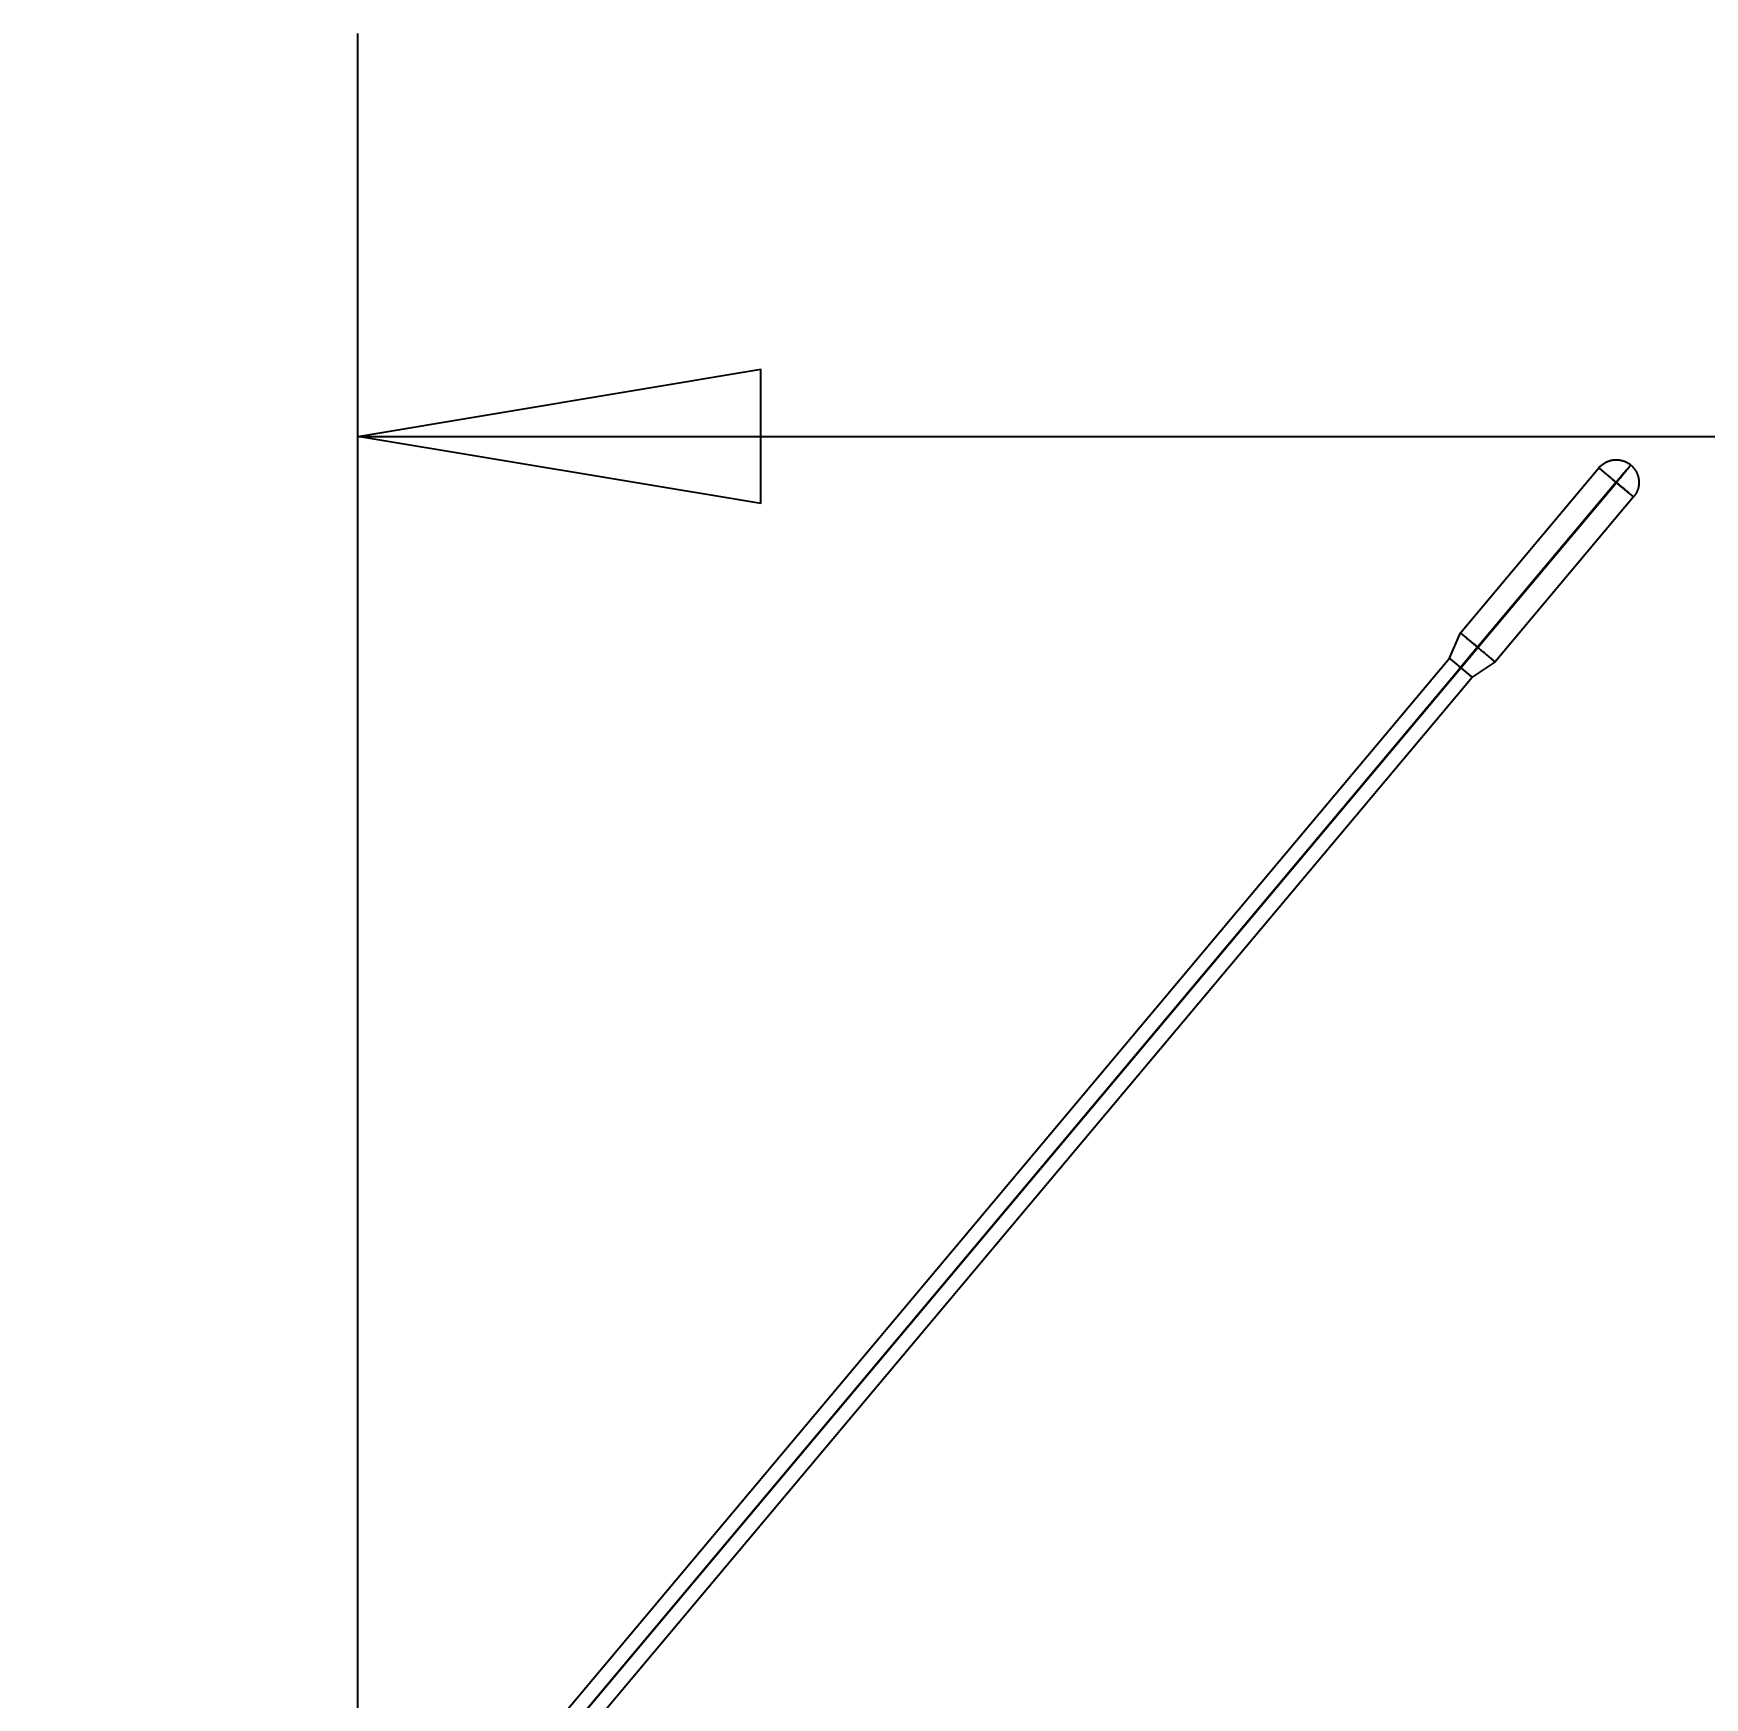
# Model space of a CAD drawing. Extents: x -912 to 8450, y -583 to 4401.
# Drawn here: x 3283.2 to 3504.3, y 3583.8 to 3804 of the extents above; entities that cross this region are included whole.
import ezdxf

# ---------------------------------------------------------------- set-up
doc = ezdxf.new("R2010")
doc.units = 0
doc.header["$MEASUREMENT"] = 0
doc.linetypes.add('HIDDEN', pattern=[4.5, 1.5, -1.5, 1.5])
doc.layers.get('0').update_dxf_attribs({"linetype": 'CONTINUOUS'})
doc.layers.add('3', color=7, linetype='CONTINUOUS')
doc.styles.get("Standard").update_dxf_attribs({"font": 'monotxt.shx'})
doc.dimstyles.new('DSTYLE1', dxfattribs={"dimtxt": 40, "dimasz": 53.333333, "dimexe": 4, "dimexo": 2, "dimgap": 2, "dimtad": 0, "dimtih": 1, "dimtoh": 1, "dimdec": 0, "dimzin": 3, "dimtxsty": 'STANDARD', "dimcen": 0.09, "dimazin": 3, "dimtp": 1, "dimtm": 1, "dimtfac": 1, "dimtdec": 4, "dimtofl": 0, "dimtmove": 0, "dimatfit": 3, "dimtolj": 1, "dimtzin": 0})

# ---------------------------------------------------------------- blocks, each defined once
blk = doc.blocks.new('_AH1')
at = {"color": 0, "linetype": 'CONTINUOUS'}
for p, q in [((-1, 0.166667), (0, 0)), ((-1, 0.166667), (-1, -0.166667)), ((0, 0), (-1, -0.166667)), ((0, 0), (-1, 0))]:
    blk.add_line(p, q, dxfattribs=at)
blk = doc.blocks.new('*D0')
at = {"layer": '3', "color": 1, "linetype": 'CONTINUOUS'}
for p, q in [((3326.094, 2865.7891), (3326.094, 3804.048)), ((4634.7567, 2200.335), (4634.7567, 3804.048)), ((3326.094, 3750.7147), (3864.2508, 3750.7147)), ((4634.7567, 3750.7147), (4077.5841, 3750.7147))]:
    blk.add_line(p, q, dxfattribs=at)
at = {"layer": '3', "color": 1, "xscale": 53.333333, "yscale": 53.333333, "zscale": 53.333333, "rotation": 180}
blk.add_blockref('_AH1', (3326.094, 3750.7147), dxfattribs=at)
at = {"layer": '3', "color": 1, "xscale": 53.333333, "yscale": 53.333333, "zscale": 53.333333}
blk.add_blockref('_AH1', (4634.7567, 3750.7147), dxfattribs=at)
at = {"layer": '3', "color": 1, "linetype": 'CONTINUOUS'}
blk.add_text('1300', height=40, dxfattribs=at).set_placement((3890.9174, 3730.7147))

msp = doc.modelspace()

# ---------------------------------------------------------------- linework, layer by layer
at = {"layer": '3', "color": 3, "linetype": 'CONTINUOUS'}
for p, q in [((3471.9922, 3724.7223), (3490.3101, 3746.5559)), ((3494.9063, 3742.6998), (3476.5885, 3720.8662)), ((3470.547, 3721.3661), (3471.9922, 3724.7223)), ((3225.072, 3425.8411), (3472.025, 3720.1284)), ((3225.1021, 3425.8075), (3472.0571, 3720.0971)), ((3476.5885, 3720.8662), (3473.5346, 3718.8597))]:
    msp.add_line(p, q, dxfattribs=at)
at = {"layer": '3', "color": 4, "linetype": 'CONTINUOUS'}
for p, q in [((3492.5834, 3744.6523), (3474.2639, 3722.8201)), ((3474.3136, 3722.7711), (3492.633, 3744.6034)), ((3474.2639, 3722.8201), (3472.0229, 3720.1303)), ((3472.0552, 3720.0985), (3474.3136, 3722.7711)), ((3223.6085, 3427.0788), (3470.5453, 3721.3678)), ((3226.5914, 3424.5668), (3473.5327, 3718.8611))]:
    msp.add_line(p, q, dxfattribs=at)
at = {"layer": '3', "color": 4, "linetype": 'HIDDEN'}
for points in [[(3339.679, 1872.8191, 0.000000244), (3340.1027, 1876.1651, -0.0000000546), (3340.5264, 1879.5111, -0.000000964)], [(3376.3971, 2103.0865, 0.000000264), (3376.8208, 2106.4325, -0.0000000608), (3377.2445, 2109.7784, -0.0000010416)], [(3338.8316, 1866.1272, -0.0000000603), (3339.2553, 1869.4732)], [(3375.5497, 2096.3946, -0.0000000669), (3375.9734, 2099.7405)], [(3380.2214, 2435.0035, -0.000000381), (3380.2214, 2438.3762, 0.0000000878), (3380.2214, 2441.7489, 0.0000015038)], [(3380.2214, 2428.2581, 0.0000000966), (3380.2214, 2431.6308)], [(3361.5203, 2767.4653, -0.0000001386), (3361.5203, 2770.838, -0.0000023766)], [(3336.2895, 1846.0515, -0.0000000942), (3336.7132, 1849.3974, 0.0000004138)], [(3361.5203, 2757.3473, -0.0000001527), (3361.5203, 2760.72)], [(3337.5605, 1856.0894, -0.000000104), (3337.9842, 1859.4353)], [(3361.5203, 2629.1853, 0.000000167), (3361.5203, 2632.558, -0.000000726), (3361.5203, 2635.9307)], [(3364.5338, 2009.3996, 0.000000121), (3364.9575, 2012.7455, -0.0000005254)], [(3361.5203, 2639.3033, 0.000000184), (3361.5203, 2642.676)], [(3242.2211, 1552.1498, -0.0000001406), (3242.2211, 1555.5224, 0.0000005284), (3242.2211, 1558.8951, 0.0000001092), (3242.2211, 1562.2678, -0.0000001509), (3242.2211, 1565.6404, -0.0000003182), (3242.2211, 1569.0131, 0.0000001051), (3242.2211, 1572.3858, 0.0000012272), (3242.2211, 1575.7584, -0.0000002906), (3242.2211, 1579.1311, -0.0000048357)], [(3380.2214, 2320.3323, 0.0000001579), (3380.2214, 2323.705, -0.0000006858)], [(3365.8048, 2019.4375, 0.0000001331), (3366.2285, 2022.7834)], [(3380.2214, 2330.4504, 0.0000001738), (3380.2214, 2333.823)]]:
    msp.add_lwpolyline(points, format="xyb", dxfattribs=at)
at = {"layer": '3', "color": 3, "linetype": 'CONTINUOUS'}
msp.add_lwpolyline([(3490.3101, 3746.5559), (3490.4045, 3746.6633, -0.012802386), (3490.5056, 3746.7675, -0.01215538), (3490.6138, 3746.8685, -0.011973425), (3490.7286, 3746.9658, -0.012480045), (3490.8502, 3747.0585, -0.01271905), (3490.978, 3747.1461, -0.012874727), (3491.1121, 3747.2278, -0.012976303), (3491.2517, 3747.3035, -0.013183558), (3491.3968, 3747.3721, -0.013293381), (3491.5466, 3747.4336, -0.013438), (3491.7007, 3747.487, -0.013510307), (3491.8584, 3747.5325, -0.01360829), (3492.0191, 3747.5692, -0.013662456), (3492.1821, 3747.5973, -0.01373233), (3492.3466, 3747.6162, -0.013722742), (3492.5119, 3747.6262, -0.01365915), (3492.6772, 3747.6269, -0.013732718), (3492.842, 3747.6187, -0.013897734), (3493.0054, 3747.6011, -0.013544079), (3493.1662, 3747.5754, -0.012726804), (3493.3235, 3747.5417, -0.013686832), (3493.4792, 3747.4986, -0.015726265), (3493.6335, 3747.4457, -0.012376663), (3493.7761, 3747.3912, -0.0053923454), (3493.9029, 3747.3379, -0.016186425), (3494.053, 3747.257, -0.027068487), (3494.2668, 3747.1177, -0.013869089), (3494.5364, 3746.9261, -0.0076250394)], format="xyb", dxfattribs=at)
at = {"layer": '3', "color": 4, "linetype": 'CONTINUOUS'}
for points in [[(3492.5834, 3744.6523), (3492.4843, 3744.7355, 0.000010354), (3492.3846, 3744.8191, 0.0000101299), (3492.2843, 3744.9033, 0.000010122), (3492.1836, 3744.9877, 0.000010485), (3492.0831, 3745.072, 0.0000107821), (3491.9829, 3745.156, 0.0000110644), (3491.8834, 3745.2394, 0.0000113934), (3491.7849, 3745.322, 0.0000118182), (3491.6878, 3745.4035, 0.0000122898), (3491.5923, 3745.4835, 0.0000128229), (3491.4988, 3745.5619, 0.0000134467), (3491.4076, 3745.6384, 0.0000141451), (3491.3189, 3745.7127, 0.0000149794), (3491.233, 3745.7847, 0.0000158924), (3491.1503, 3745.854, 0.0000170148), (3491.0709, 3745.9205, 0.0000182398), (3490.995, 3745.9841, 0.0000197563), (3490.9228, 3746.0446, 0.0000213934), (3490.8545, 3746.1017, 0.0000235417), (3490.7901, 3746.1556, 0.0000259476), (3490.7299, 3746.206, 0.000028864), (3490.6738, 3746.2529, 0.0000319774), (3490.6221, 3746.2962, 0.0000369656), (3490.5742, 3746.3363, 0.000042582), (3490.5297, 3746.3735, 0.0000499622), (3490.4887, 3746.4077, 0.0000610297), (3490.4515, 3746.4388, 0.000076337), (3490.4182, 3746.4666, 0.0000976986), (3490.3892, 3746.4908, 0.0001311496), (3490.3644, 3746.5114, 0.0001839071), (3490.3442, 3746.5282, 0.000281731), (3490.3285, 3746.5412, 0.000476303), (3490.3177, 3746.5501, 0.001012975), (3490.3115, 3746.5552, 0.00328695), (3490.3103, 3746.556), (3490.3138, 3746.5529, 0.010226135), (3490.3222, 3746.5457, 0.001643824), (3490.3353, 3746.5345, 0.0006726674), (3490.3532, 3746.5193, 0.0003573164), (3490.3757, 3746.5003, 0.0002253671), (3490.4026, 3746.4775, 0.000153516), (3490.4338, 3746.4512, 0.0001126227), (3490.4692, 3746.4214, 0.0000857446), (3490.5084, 3746.3883, 0.0000680839), (3490.5514, 3746.3521, 0.0000551617), (3490.5977, 3746.3131, 0.0000456273), (3490.6476, 3746.2711, 0.0000392091), (3490.7011, 3746.2261, 0.0000342324), (3490.759, 3746.1774, 0.0000297963), (3490.8209, 3746.1253, 0.0000270648), (3490.887, 3746.0697, 0.0000244618), (3490.9569, 3746.0109, 0.0000222877), (3491.0307, 3745.9489, 0.0000203579), (3491.1081, 3745.8838, 0.0000189031), (3491.1891, 3745.8158, 0.0000174797), (3491.2732, 3745.7451, 0.0000162772), (3491.3603, 3745.672, 0.0000153732), (3491.4502, 3745.5964, 0.0000147848), (3491.5428, 3745.5186, 0.0000136426), (3491.6371, 3745.4394, 0.000012255), (3491.7327, 3745.3591, 0.0000128114), (3491.8315, 3745.2762, 0.000014404), (3491.9339, 3745.1902, 0.0000107611), (3492.0308, 3745.1088, 0.0000041953), (3492.1192, 3745.0346, 0.0000141177), (3492.2325, 3744.9395, 0.0000231068), (3492.4062, 3744.7938, 0.0000113598), (3492.633, 3744.6034, 0.0000060887)], [(3492.633, 3744.6034), (3492.7249, 3744.7129, 0.0001483861), (3492.8179, 3744.824, 0.0001415389), (3492.9122, 3744.9367, 0.0001407461), (3493.0074, 3745.0505, 0.0001487741), (3493.1029, 3745.165, 0.0001547546), (3493.1985, 3745.2797, 0.0001606601), (3493.2938, 3745.3941, 0.0001672817), (3493.3882, 3745.5077, 0.0001764617), (3493.4814, 3745.62, 0.0001863689), (3493.5729, 3745.7304, 0.0001983847), (3493.6622, 3745.8384, 0.0002121977), (3493.749, 3745.9434, 0.0002286927), (3493.8327, 3746.0449, 0.0002486861), (3493.9129, 3746.1425, 0.0002724648), (3493.9893, 3746.2355, 0.0003011711), (3494.0615, 3746.3238, 0.0003338468), (3494.1291, 3746.4066, 0.0003804269), (3494.192, 3746.4839, 0.0004409754), (3494.2498, 3746.5552, 0.000503679), (3494.3024, 3746.6205, 0.0005568556), (3494.3495, 3746.6792, 0.0007231579), (3494.3915, 3746.7318, 0.0010525982), (3494.4279, 3746.778, 0.0011053299), (3494.4588, 3746.8174, 0.0005815009), (3494.4838, 3746.8496, 0.0021300212), (3494.5046, 3746.8774, 0.0075088904), (3494.5222, 3746.9029, 0.010816646), (3494.5366, 3746.926, 0.013097846)], [(3492.633, 3744.6034), (3492.7647, 3744.4929, 0.000014403), (3492.8982, 3744.3809, 0.0000136942), (3493.0337, 3744.2673, 0.0000136506), (3493.1703, 3744.1527, 0.0000146492), (3493.3071, 3744.0379, 0.0000154563), (3493.4433, 3743.9237, 0.0000162851), (3493.578, 3743.8108, 0.0000172648), (3493.7103, 3743.6999, 0.0000186079), (3493.8392, 3743.5919, 0.000020165), (3493.9638, 3743.4875, 0.0000220748), (3494.0831, 3743.3875, 0.000024454), (3494.1966, 3743.2925, 0.0000273731), (3494.303, 3743.2033, 0.0000311939), (3494.402, 3743.1204, 0.0000359018), (3494.4927, 3743.0445, 0.0000424136), (3494.575, 3742.9757, 0.000050686), (3494.6481, 3742.9145, 0.0000629293), (3494.7122, 3742.861, 0.000079511), (3494.7667, 3742.8154, 0.0001063277), (3494.8121, 3742.7776, 0.0001468323), (3494.8481, 3742.7476, 0.0002246006), (3494.8753, 3742.725, 0.0003760669), (3494.8936, 3742.7098, 0.0007895526), (3494.9039, 3742.7014, 0.0023852111), (3494.9062, 3742.6996, 0.15696296), (3494.901, 3742.7042, 0.0094775602), (3494.8879, 3742.7155, 0.001379417), (3494.8666, 3742.7335, 0.000572005), (3494.8364, 3742.759, 0.0003009798), (3494.7975, 3742.7919, 0.0001894494), (3494.7491, 3742.8327, 0.0001282187), (3494.6917, 3742.8811, 0.0000950056), (3494.6247, 3742.9375, 0.0000723799), (3494.5488, 3743.0014, 0.0000581234), (3494.4638, 3743.0729, 0.0000472492), (3494.3705, 3743.1514, 0.0000397278), (3494.2691, 3743.2367, 0.0000341251), (3494.1603, 3743.3282, 0.0000302642), (3494.0444, 3743.4255, 0.0000261067), (3493.9234, 3743.5273, 0.0000222997), (3493.798, 3743.6326, 0.00002189), (3493.6665, 3743.7431, 0.0000230556), (3493.5286, 3743.8589, 0.0000169361), (3493.3969, 3743.9695, 0.0000073373), (3493.2761, 3744.0709, 0.000020501), (3493.122, 3744.2002, 0.0000318991), (3492.888, 3744.3966, 0.000015846), (3492.5834, 3744.6523, 0.0000086372)], [(3474.3136, 3722.7711), (3474.1819, 3722.8817, -0.0000143841), (3474.0481, 3722.9939, -0.0000136384), (3473.9122, 3723.108, -0.0000135571), (3473.775, 3723.2232, -0.0000145087), (3473.6373, 3723.3388, -0.0000152608), (3473.5001, 3723.4539, -0.000016029), (3473.3642, 3723.5681, -0.0000169351), (3473.2305, 3723.6804, -0.0000181888), (3473.1001, 3723.7899, -0.0000196332), (3472.9736, 3723.8962, -0.0000214044), (3472.8523, 3723.9981, -0.0000236), (3472.7367, 3724.0953, -0.000026285), (3472.628, 3724.1867, -0.0000297778), (3472.5265, 3724.272, -0.0000340516), (3472.4331, 3724.3505, -0.0000399142), (3472.3481, 3724.422, -0.0000472779), (3472.2722, 3724.4859, -0.0000580426), (3472.2053, 3724.5423, -0.0000723609), (3472.1479, 3724.5907, -0.0000950357), (3472.0995, 3724.6315, -0.0001282191), (3472.0605, 3724.6644, -0.0001894174), (3472.0304, 3724.6899, -0.0003009534), (3472.0091, 3724.708, -0.00057197), (3471.996, 3724.7192, -0.0013792274), (3471.9908, 3724.7238, -0.0094752547), (3471.9931, 3724.722, -0.1572169), (3472.0034, 3724.7136, -0.002385406), (3472.0217, 3724.6985, -0.0007895878), (3472.0489, 3724.6759, -0.0003761), (3472.0849, 3724.6459, -0.0002246321), (3472.1303, 3724.608, -0.0001468259), (3472.1848, 3724.5625, -0.0001062911), (3472.2489, 3724.5089, -0.0000795302), (3472.322, 3724.4478, -0.0000630149), (3472.4043, 3724.3789, -0.0000506531), (3472.495, 3724.303, -0.0000422146), (3472.5939, 3724.2202, -0.0000359794), (3472.7004, 3724.131, -0.0000317018), (3472.8141, 3724.0358, -0.0000271841), (3472.9332, 3723.936, -0.0000231074), (3473.0568, 3723.8324, -0.0000225802), (3473.1867, 3723.7235, -0.000023675), (3473.3231, 3723.6092, -0.0000173153), (3473.4536, 3723.4997, -0.0000074838), (3473.5734, 3723.3993, -0.0000208651), (3473.7266, 3723.2708, -0.0000322783), (3473.9599, 3723.0751, -0.000015955), (3474.2639, 3722.8201, -0.0000086763)], [(3474.2639, 3722.8201), (3474.3631, 3722.7369, -0.0000103048), (3474.4629, 3722.6531, -0.0000100612), (3474.5635, 3722.5687, -0.0000100328), (3474.6644, 3722.484, -0.0000103716), (3474.7654, 3722.3992, -0.0000106422), (3474.8661, 3722.3146, -0.0000108974), (3474.9662, 3722.2306, -0.0000111959), (3475.0655, 3722.1473, -0.000011587), (3475.1634, 3722.065, -0.0000120196), (3475.2599, 3721.984, -0.0000125102), (3475.3544, 3721.9046, -0.0000130839), (3475.4468, 3721.827, -0.0000137267), (3475.5366, 3721.7515, -0.0000144933), (3475.6238, 3721.6783, -0.0000153307), (3475.7079, 3721.6076, -0.0000163589), (3475.7888, 3721.5396, -0.0000174771), (3475.8662, 3721.4746, -0.000018858), (3475.94, 3721.4125, -0.000020339), (3476.01, 3721.3538, -0.0000222818), (3476.076, 3721.2982, -0.0000244456), (3476.138, 3721.2461, -0.000027041), (3476.1958, 3721.1974, -0.0000297711), (3476.2494, 3721.1523, -0.0000342109), (3476.2992, 3721.1104, -0.0000392001), (3476.3456, 3721.0713, -0.0000456251), (3476.3886, 3721.0351, -0.0000551606), (3476.4278, 3721.0021, -0.000068083), (3476.4632, 3720.9722, -0.0000857428), (3476.4944, 3720.9459, -0.0001126198), (3476.5213, 3720.9231, -0.0001535116), (3476.5437, 3720.9042, -0.0002253592), (3476.5616, 3720.889, -0.0003573002), (3476.5748, 3720.8778, -0.0006726251), (3476.5832, 3720.8705, -0.0016436613), (3476.5867, 3720.8674, -0.010223477), (3476.5855, 3720.8683), (3476.5793, 3720.8733, -0.0032874153), (3476.5685, 3720.8823, -0.0010130533), (3476.5528, 3720.8952, -0.0004763281), (3476.5326, 3720.912, -0.0002817423), (3476.5078, 3720.9327, -0.000183913), (3476.4788, 3720.9569, -0.0001311527), (3476.4455, 3720.9847, -0.000097701), (3476.4083, 3721.0157, -0.00007634), (3476.3673, 3721.05, -0.0000610303), (3476.3228, 3721.0871, -0.0000499581), (3476.2749, 3721.1273, -0.0000425401), (3476.2231, 3721.1705, -0.0000368552), (3476.1671, 3721.2175, -0.0000318598), (3476.1068, 3721.2678, -0.0000287724), (3476.0425, 3721.3217, -0.0000258637), (3475.9742, 3721.3789, -0.0000234531), (3475.902, 3721.4394, -0.0000213261), (3475.8261, 3721.5029, -0.000019724), (3475.7466, 3721.5695, -0.0000181689), (3475.6639, 3721.6388, -0.0000168617), (3475.5781, 3721.7107, -0.0000158727), (3475.4894, 3721.785, -0.0000152188), (3475.398, 3721.8617, -0.000014001), (3475.3047, 3721.9399, -0.0000125446), (3475.21, 3722.0193, -0.0000130807), (3475.1121, 3722.1014, -0.0000146666), (3475.0104, 3722.1866, -0.0000109271), (3474.9141, 3722.2674, -0.0000042538), (3474.8262, 3722.3411, -0.000014295), (3474.7134, 3722.4358, -0.0000233008), (3474.5401, 3722.5811, -0.0000114141), (3474.3136, 3722.7711, -0.0000061077)], [(3472.0229, 3720.1303), (3471.9584, 3720.1844, 0.0000103504), (3471.8937, 3720.2388, 0.0000101262), (3471.8284, 3720.2935, 0.0000101186), (3471.763, 3720.3483, 0.0000104814), (3471.6977, 3720.4031, 0.0000107784), (3471.6326, 3720.4578, 0.0000110606), (3471.5679, 3720.512, 0.0000113894), (3471.5039, 3720.5657, 0.0000118141), (3471.4408, 3720.6186, 0.0000122854), (3471.3787, 3720.6706, 0.0000128183), (3471.3179, 3720.7216, 0.000013442), (3471.2586, 3720.7713, 0.0000141402), (3471.201, 3720.8196, 0.0000149742), (3471.1452, 3720.8664, 0.000015887), (3471.0914, 3720.9114, 0.0000170089), (3471.0397, 3720.9547, 0.0000182334), (3470.9904, 3720.996, 0.0000197496), (3470.9435, 3721.0353, 0.000021386), (3470.8991, 3721.0725, 0.0000235336), (3470.8573, 3721.1075, 0.0000259389), (3470.8181, 3721.1402, 0.000028854), (3470.7817, 3721.1707, 0.0000319651), (3470.7481, 3721.1989, 0.0000369542), (3470.7169, 3721.2249, 0.0000425779), (3470.688, 3721.2491, 0.0000499621), (3470.6613, 3721.2714, 0.0000610302), (3470.6372, 3721.2915, 0.000076338), (3470.6155, 3721.3096, 0.0000976999), (3470.5967, 3721.3253, 0.0001311514), (3470.5805, 3721.3388, 0.0001839103), (3470.5674, 3721.3497, 0.000281737), (3470.5572, 3721.3581, 0.0004763162), (3470.5502, 3721.3639, 0.0010130159), (3470.5462, 3721.3672, 0.0032871888), (3470.5453, 3721.3677), (3470.5476, 3721.3657, 0.010224809), (3470.5531, 3721.361, 0.001643744), (3470.5616, 3721.3538, 0.000672647), (3470.5733, 3721.3439, 0.0003573089), (3470.5879, 3721.3315, 0.0002253633), (3470.6054, 3721.3167, 0.000153514), (3470.6256, 3721.2996, 0.0001126216), (3470.6486, 3721.2802, 0.0000857437), (3470.6741, 3721.2588, 0.0000680829), (3470.7021, 3721.2352, 0.0000551613), (3470.7322, 3721.2098, 0.0000456286), (3470.7646, 3721.1826, 0.0000392208), (3470.7994, 3721.1533, 0.0000342629), (3470.837, 3721.1216, 0.0000298297), (3470.8773, 3721.0878, 0.0000270918), (3470.9202, 3721.0516, 0.0000244853), (3470.9657, 3721.0134, 0.0000223098), (3471.0137, 3720.9731, 0.0000203782), (3471.064, 3720.9308, 0.000018922), (3471.1166, 3720.8866, 0.000017497), (3471.1712, 3720.8407, 0.0000162934), (3471.2279, 3720.7931, 0.0000153887), (3471.2863, 3720.744, 0.0000147994), (3471.3465, 3720.6935, 0.0000136561), (3471.4078, 3720.642, 0.0000122672), (3471.47, 3720.5898, 0.0000128242), (3471.5342, 3720.5359, 0.0000144183), (3471.6007, 3720.48, 0.000010772), (3471.6637, 3720.4271, 0.0000041996), (3471.7212, 3720.3788, 0.0000141318), (3471.7948, 3720.317, 0.0000231299), (3471.9077, 3720.2223, 0.0000113711), (3472.0552, 3720.0985, 0.0000060948)], [(3472.0552, 3720.0985), (3472.1196, 3720.0445, 0.0000103329), (3472.1844, 3719.9901, 0.000010109), (3472.2496, 3719.9354, 0.0000101013), (3472.315, 3719.8806, 0.0000104637), (3472.3804, 3719.8257, 0.00001076), (3472.4455, 3719.7711, 0.0000110418), (3472.5101, 3719.7169, 0.0000113701), (3472.5741, 3719.6632, 0.000011794), (3472.6373, 3719.6103, 0.0000122646), (3472.6994, 3719.5582, 0.0000127967), (3472.7601, 3719.5073, 0.0000134191), (3472.8194, 3719.4576, 0.0000141162), (3472.8771, 3719.4093, 0.0000149489), (3472.9329, 3719.3625, 0.00001586), (3472.9866, 3719.3175, 0.00001698), (3473.0383, 3719.2742, 0.0000182027), (3473.0876, 3719.2329, 0.000019716), (3473.1345, 3719.1936, 0.0000213493), (3473.1789, 3719.1564, 0.0000234937), (3473.2208, 3719.1214, 0.0000258963), (3473.2599, 3719.0886, 0.0000288049), (3473.2964, 3719.0581, 0.0000319041), (3473.33, 3719.03, 0.000036898), (3473.3612, 3719.0039, 0.0000425561), (3473.3901, 3718.9798, 0.0000499593), (3473.4167, 3718.9575, 0.00006103), (3473.4409, 3718.9373, 0.0000763389), (3473.4625, 3718.9193, 0.0000977), (3473.4814, 3718.9035, 0.0001311511), (3473.4975, 3718.8901, 0.0001839104), (3473.5106, 3718.8792, 0.0002817371), (3473.5208, 3718.8708, 0.0004763163), (3473.5279, 3718.865, 0.0010130158), (3473.5319, 3718.8617, 0.0032871889), (3473.5327, 3718.8611), (3473.5304, 3718.8632, 0.010224809), (3473.5249, 3718.8679, 0.0016437442), (3473.5164, 3718.8751, 0.000672647), (3473.5047, 3718.885, 0.0003573088), (3473.4902, 3718.8973, 0.0002253632), (3473.4726, 3718.9121, 0.000153514), (3473.4524, 3718.9292, 0.0001126218), (3473.4294, 3718.9486, 0.0000857436), (3473.4039, 3718.9701, 0.000068082), (3473.376, 3718.9937, 0.0000551616), (3473.3458, 3719.019, 0.0000456311), (3473.3134, 3719.0463, 0.0000392417), (3473.2786, 3719.0756, 0.0000343172), (3473.241, 3719.1072, 0.000029889), (3473.2007, 3719.1411, 0.00002714), (3473.1578, 3719.1772, 0.0000245272), (3473.1123, 3719.2155, 0.0000223492), (3473.0644, 3719.2558, 0.0000204147), (3473.0141, 3719.2981, 0.0000189554), (3472.9615, 3719.3423, 0.0000175279), (3472.9068, 3719.3882, 0.0000163223), (3472.8502, 3719.4358, 0.0000154159), (3472.7917, 3719.4849, 0.0000148258), (3472.7315, 3719.5354, 0.0000136803), (3472.6702, 3719.5869, 0.000012289), (3472.6081, 3719.6391, 0.000012847), (3472.5439, 3719.693, 0.0000144439), (3472.4773, 3719.7489, 0.000010791), (3472.4143, 3719.8018, 0.000004207), (3472.3569, 3719.85, 0.0000141568), (3472.2832, 3719.9119, 0.0000231709), (3472.1703, 3720.0066, 0.0000113912), (3472.0229, 3720.1303, 0.0000061056)]]:
    msp.add_lwpolyline(points, format="xyb", dxfattribs=at)
msp.add_open_spline([(3494.5366, 3746.926), (3494.5288, 3746.9337), (3494.2837, 3746.6587), (3493.7986, 3746.0939), (3493.1892, 3745.3743), (3492.5834, 3744.6523)], degree=5, dxfattribs=at)
at = {"layer": '3', "color": 3, "linetype": 'CONTINUOUS'}
msp.add_open_spline([(3494.5364, 3746.9261), (3495.2584, 3746.3204), (3495.7438, 3745.4314), (3495.8357, 3744.3817), (3495.5121, 3743.4218), (3494.9063, 3742.6998)], degree=5, dxfattribs=at)

# ---------------------------------------------------------------- dimensions: what is measured, and where the dimension line sits
at = {"layer": '3', "color": 1, "linetype": 'CONTINUOUS'}
dim = msp.add_linear_dim(base=(4634.7567, 3750.7147), p1=(3326.094, 2839.1224), p2=(4634.7567, 2173.6683), text='1300', dimstyle='DSTYLE1', override={"dimblk": '_AH1', "dimsah": 0}, dxfattribs=at)
dim.commit()
dim.dimension.update_dxf_attribs({"geometry": '*D0', "text_midpoint": (3970.9174, 3750.7147), "dimtype": 128})

doc.saveas('drawing.dxf')
